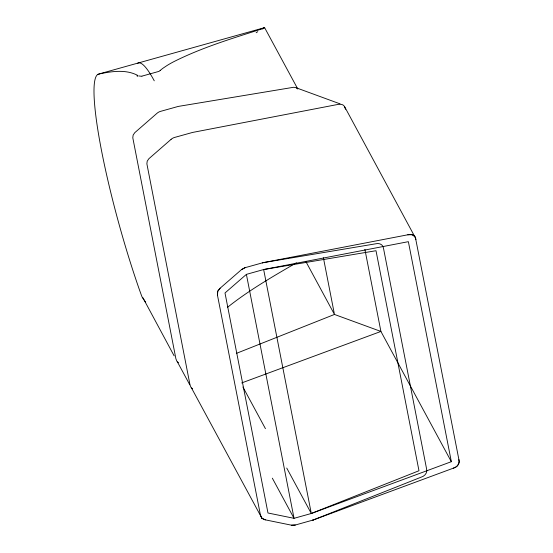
<?xml version="1.0" encoding="UTF-8"?>
<svg xmlns="http://www.w3.org/2000/svg" width="553" height="553" viewBox="0 0 553 553"><rect width="100%" height="100%" fill="white"/><g stroke="black" fill="none" stroke-linecap="round" stroke-linejoin="round"><path stroke-width="0.83" d="M415.918 239.553C415.787 235.336 411.314 233.601 407.775 234.797L262.972 262.696L244.834 267.749L241.53 269.594L220.135 288.189L217.834 290.982L217.447 295.081L260.539 515.624L261.97 518.313L264.832 519.744L291.694 525.232L295.095 525.08L313.226 519.986L453.356 468.163C457.131 467.25 460.186 463.559 458.893 459.584L415.524 238.053L344.56 106.584C343.199 103.985 339.839 103.985 337.351 104.545L192.548 132.444L174.658 137.421A7.866 6.698 -28.4 0 0 171.091 139.328M220.135 288.189L217.654 291.39L217.447 295.081M160.246 70.418L159.022 71.351A1.438 0.588 -12.1 0 1 158.773 71.427L142.066 76.107M171.098 139.342L148.854 158.739L147.222 161.137L146.877 163.812L189.997 384.86L191.006 387.439L192.568 388.8M246.396 274.371L225.002 292.966L267.977 512.997L294.037 518.32L311.298 513.488L451.338 461.693L408.37 241.668L263.65 269.539L246.396 274.371L294.037 518.32L272.339 478.179M241.53 269.594L245.09 267.673M227.449 307.371C248.878 290.256 272.76 276.541 296.408 262.799M97.777 74.399L98.31 74.164M453.356 468.163C457.124 467.23 460.158 463.559 458.893 459.584M236.359 353.388L334.468 314.45L380.913 331.441L451.338 461.693M311.298 513.488L418.98 470.748L376.005 250.716L263.65 269.539L311.298 513.488L286.731 468.052M264.348 27.712L263.463 28.21A152.925 20.606 74.4 0 0 262.654 29.081M262.806 28.576L264.631 27.685L297.811 89.033M241.682 382.939L380.913 331.441L364.883 249.355M313.309 519.958L312.604 520.186A7.908 6.733 -28.4 0 0 313.516 519.882L421.199 477.142C424.863 476.147 427.787 472.518 426.536 468.64L383.561 248.608C383.374 244.599 379.151 242.677 375.625 243.818L263.269 262.64A7.908 6.733 -28.4 0 0 262.343 262.848L263.062 262.675M260.269 29.447C230.981 38.779 201.34 47.835 173.794 61.68A113.199 55.037 -3.1 0 0 167.165 65.427L163.19 68.081A58.265 28.327 -3.1 0 0 160.239 70.418M141.872 76.162L141.81 76.176A3.38 1.383 -12.1 0 1 141.478 76.266L139.003 75.961M264.452 27.678L98.558 74.095M295.343 525.018L291.445 525.184M99.388 73.902C111.996 71.309 126.084 69.153 137.946 75.533M407.775 234.797L412.317 234.728L414.985 236.836M265.378 519.868L261.97 518.313L260.422 515.113M178.488 362.754L176.919 361.385L175.909 358.807L132.789 137.766L133.142 135.091L134.766 132.685L157.017 113.289A7.866 6.698 -28.4 0 1 160.57 111.36L177.831 106.542A7.908 6.733 -28.4 0 1 178.757 106.335L293.581 87.284L295.544 87.547L340.033 103.853M296.595 88.003L297.452 88.701M145.688 302.256L142.391 297.569A36.201 32.074 -26.2 0 1 141.596 295.807L139.328 289.495A152.925 20.606 74.4 0 1 97.784 74.455M305.809 261.438L334.468 314.45L323.394 257.746M242.919 387.024L265.44 428.672M174.154 355.89L142.84 297.645M177.458 362.008L189.762 384.757M191.545 388.061L261.97 518.313M344.56 106.584L345.494 109.3M137.421 63.401A152.967 20.613 74.4 0 1 154.259 80.814M98.793 74.15A38.067 1.818 -2 0 1 99.118 74.081M257.753 31.673A40.59 0.988 -32.1 0 1 256.177 32.731M262.233 28.708A7.244 0.442 -16.1 0 1 260.456 29.309M260.878 29.24A7.887 0.615 -15.2 0 1 260.2 29.454M137.849 76.335A22.956 7.942 -7.3 0 1 136.916 75.83"/></g></svg>
